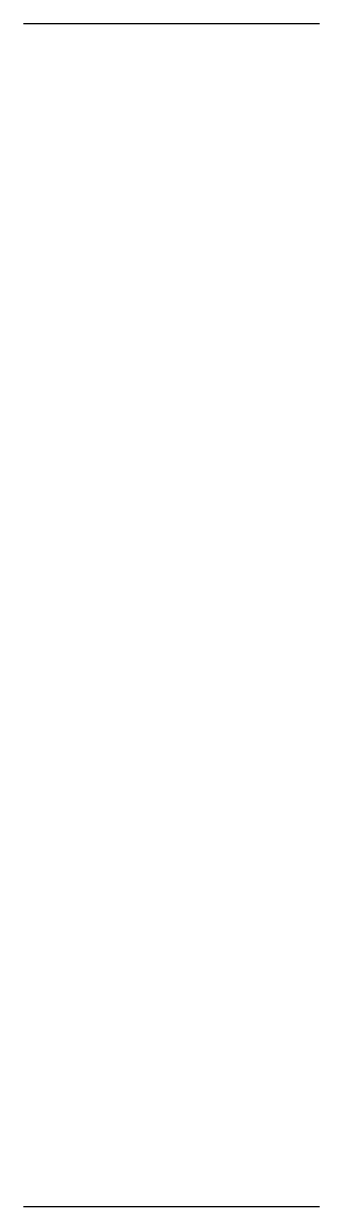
# Model space of a CAD drawing. Extents: x 0 to 10, y 10 to 50.
import ezdxf

# ---------------------------------------------------------------- set-up
doc = ezdxf.new("R2010")
doc.units = 0
doc.layers.add('DUP', color=3, linetype='Continuous')

msp = doc.modelspace()

# ---------------------------------------------------------------- linework, layer by layer
msp.add_line((0, 50), (10, 50))
at = {"layer": 'DUP'}
msp.add_line((0, 10), (10, 10), dxfattribs=at)

doc.saveas('drawing.dxf')
